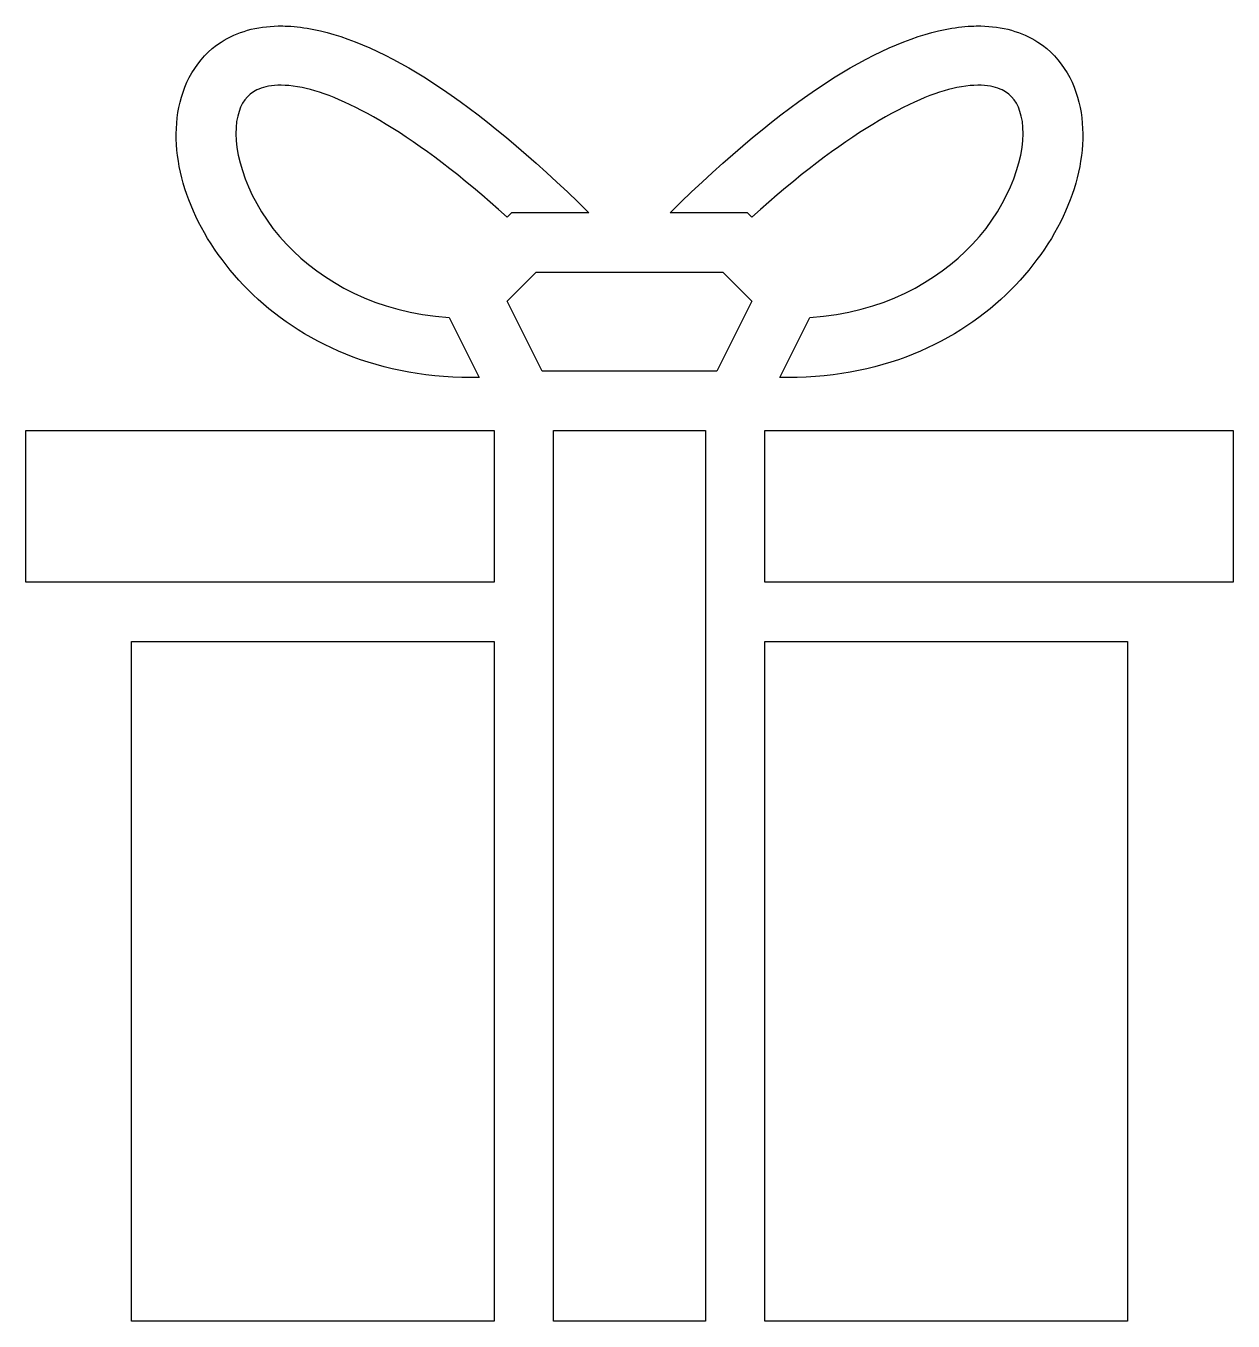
# Model space of a CAD drawing. Header units: centimetres. Extents: x -7.7 to 7.7, y -9.1 to 7.5.
import ezdxf

# ---------------------------------------------------------------- set-up
doc = ezdxf.new("R2010")
doc.units = ezdxf.units.CM
doc.header["$MEASUREMENT"] = 0
doc.layers.add('Layer 1', color=7, linetype='Continuous')

msp = doc.modelspace()

# ---------------------------------------------------------------- linework, layer by layer
at = {"layer": 'Layer 1'}
for points, knots in [([(-4.49013, 7.48987), (-4.76633, 7.48494), (-5.01512, 7.41667), (-5.22174, 7.28283), (-5.22174, 7.28283), (-5.53652, 7.07874), (-5.71785, 6.73869), (-5.77258, 6.38297), (-5.77258, 6.38297), (-5.88201, 5.67143), (-5.57241, 4.84995), (-4.93504, 4.17716), (-4.93504, 4.17716), (-4.29776, 3.50445), (-3.30416, 2.99393), (-2.02406, 2.99393), (-2.02406, 2.99393), (-2.02406, 2.99393), (-1.92126, 2.99393), (-1.92126, 2.99393), (-1.92126, 2.99393), (-1.92126, 2.99393), (-2.30575, 3.76282), (-2.30575, 3.76282), (-2.30575, 3.76282), (-3.24163, 3.82835), (-3.92753, 4.21726), (-4.38408, 4.69916), (-4.38408, 4.69916), (-4.88525, 5.22816), (-5.08166, 5.88256), (-5.02242, 6.26739), (-5.02242, 6.26739), (-4.99282, 6.45984), (-4.92113, 6.57311), (-4.80897, 6.64581), (-4.80897, 6.64581), (-4.6968, 6.71851), (-4.50903, 6.76704), (-4.18674, 6.70172), (-4.18674, 6.70172), (-3.63527, 6.58997), (-2.7432, 6.11356), (-1.56368, 5.04519), (-1.56368, 5.04519), (-1.56368, 5.04519), (-1.50666, 5.10232), (-1.50666, 5.10232), (-1.50666, 5.10232), (-1.50666, 5.10232), (-0.51959, 5.10232), (-0.51959, 5.10232), (-0.51959, 5.10232), (-2.00854, 6.56977), (-3.14307, 7.26461), (-4.03598, 7.44559), (-4.03598, 7.44559), (-4.15047, 7.46878), (-4.26213, 7.48299), (-4.37016, 7.48801), (-4.37016, 7.48801), (-4.41064, 7.48991), (-4.4507, 7.49054), (-4.49013, 7.48982), (-4.49013, 7.48982), (-4.49013, 7.48982), (-4.49013, 7.48987), (-4.49013, 7.48987)], [0, 0, 0, 0, 0.05555556, 0.05555556, 0.05555556, 0.05555556, 0.11111111, 0.11111111, 0.11111111, 0.11111111, 0.16666667, 0.16666667, 0.16666667, 0.16666667, 0.22222222, 0.22222222, 0.22222222, 0.22222222, 0.27777778, 0.27777778, 0.27777778, 0.27777778, 0.33333333, 0.33333333, 0.33333333, 0.33333333, 0.38888889, 0.38888889, 0.38888889, 0.38888889, 0.44444444, 0.44444444, 0.44444444, 0.44444444, 0.5, 0.5, 0.5, 0.5, 0.55555556, 0.55555556, 0.55555556, 0.55555556, 0.61111111, 0.61111111, 0.61111111, 0.61111111, 0.66666667, 0.66666667, 0.66666667, 0.66666667, 0.72222222, 0.72222222, 0.72222222, 0.72222222, 0.77777778, 0.77777778, 0.77777778, 0.77777778, 0.83333333, 0.83333333, 0.83333333, 0.83333333, 0.88888889, 0.88888889, 0.88888889, 0.88888889, 1, 1, 1, 1]), ([(4.49013, 7.48987), (4.4507, 7.49054), (4.41064, 7.48987), (4.37016, 7.48801), (4.37016, 7.48801), (4.26213, 7.48295), (4.15046, 7.46882), (4.03602, 7.44559), (4.03602, 7.44559), (3.14307, 7.26461), (2.0085, 6.56976), (0.51963, 5.10232), (0.51963, 5.10232), (0.51963, 5.10232), (1.50662, 5.10232), (1.50662, 5.10232), (1.50662, 5.10232), (1.50662, 5.10232), (1.56363, 5.04522), (1.56363, 5.04522), (1.56363, 5.04522), (2.74315, 6.11359), (3.63522, 6.58996), (4.18669, 6.70175), (4.18669, 6.70175), (4.50898, 6.76711), (4.69675, 6.71853), (4.80892, 6.64584), (4.80892, 6.64584), (4.92109, 6.5731), (4.99277, 6.45988), (5.02237, 6.26747), (5.02237, 6.26747), (5.08162, 5.88265), (4.8852, 5.22824), (4.38403, 4.69924), (4.38403, 4.69924), (3.92748, 4.21726), (3.24157, 3.82839), (2.3057, 3.76286), (2.3057, 3.76286), (2.3057, 3.76286), (1.92126, 2.99393), (1.92126, 2.99393), (1.92126, 2.99393), (1.92126, 2.99393), (2.02406, 2.99393), (2.02406, 2.99393), (2.02406, 2.99393), (3.30415, 2.99393), (4.29776, 3.50442), (4.93504, 4.17716), (4.93504, 4.17716), (5.57241, 4.84995), (5.88201, 5.67142), (5.77258, 6.38297), (5.77258, 6.38297), (5.71785, 6.7387), (5.53652, 7.07874), (5.22174, 7.28283), (5.22174, 7.28283), (5.01512, 7.41667), (4.76633, 7.48494), (4.49013, 7.48987)], [0, 0, 0, 0, 0.05882353, 0.05882353, 0.05882353, 0.05882353, 0.11764706, 0.11764706, 0.11764706, 0.11764706, 0.17647059, 0.17647059, 0.17647059, 0.17647059, 0.23529412, 0.23529412, 0.23529412, 0.23529412, 0.29411765, 0.29411765, 0.29411765, 0.29411765, 0.35294118, 0.35294118, 0.35294118, 0.35294118, 0.41176471, 0.41176471, 0.41176471, 0.41176471, 0.47058824, 0.47058824, 0.47058824, 0.47058824, 0.52941176, 0.52941176, 0.52941176, 0.52941176, 0.58823529, 0.58823529, 0.58823529, 0.58823529, 0.64705882, 0.64705882, 0.64705882, 0.64705882, 0.70588235, 0.70588235, 0.70588235, 0.70588235, 0.76470588, 0.76470588, 0.76470588, 0.76470588, 0.82352941, 0.82352941, 0.82352941, 0.82352941, 0.88235294, 0.88235294, 0.88235294, 0.88235294, 1, 1, 1, 1]), ([(-1.19209, 4.3433), (-1.19209, 4.3433), (-1.56232, 3.97319), (-1.56232, 3.97319), (-1.56232, 3.97319), (-1.56232, 3.97319), (-1.11475, 3.07826), (-1.11475, 3.07826), (-1.11475, 3.07826), (-1.11475, 3.07826), (1.11488, 3.07826), (1.11488, 3.07826), (1.11488, 3.07826), (1.11488, 3.07826), (1.56228, 3.97319), (1.56228, 3.97319), (1.56228, 3.97319), (1.56228, 3.97319), (1.19217, 4.3433), (1.19217, 4.3433), (1.19217, 4.3433), (1.19217, 4.3433), (-1.192, 4.3433), (-1.192, 4.3433), (-1.192, 4.3433), (-1.192, 4.3433), (-1.19209, 4.3433), (-1.19209, 4.3433)], [0, 0, 0, 0, 0.125, 0.125, 0.125, 0.125, 0.25, 0.25, 0.25, 0.25, 0.375, 0.375, 0.375, 0.375, 0.5, 0.5, 0.5, 0.5, 0.625, 0.625, 0.625, 0.625, 0.75, 0.75, 0.75, 0.75, 1, 1, 1, 1]), ([(-7.71674, 2.31924), (-7.71674, 2.31924), (-7.71674, 0.37951), (-7.71674, 0.37951), (-7.71674, 0.37951), (-7.71674, 0.37951), (-1.72889, 0.37951), (-1.72889, 0.37951), (-1.72889, 0.37951), (-1.72889, 0.37951), (-1.72889, 2.31924), (-1.72889, 2.31924), (-1.72889, 2.31924), (-1.72889, 2.31924), (-7.71674, 2.31924), (-7.71674, 2.31924)], [0, 0, 0, 0, 0.2, 0.2, 0.2, 0.2, 0.4, 0.4, 0.4, 0.4, 0.6, 0.6, 0.6, 0.6, 1, 1, 1, 1]), ([(-0.96986, 2.31924), (-0.96986, 2.31924), (-0.96986, -9.06611), (-0.96986, -9.06611), (-0.96986, -9.06611), (-0.96986, -9.06611), (0.96986, -9.06611), (0.96986, -9.06611), (0.96986, -9.06611), (0.96986, -9.06611), (0.96986, 2.31924), (0.96986, 2.31924), (0.96986, 2.31924), (0.96986, 2.31924), (-0.96986, 2.31924), (-0.96986, 2.31924)], [0, 0, 0, 0, 0.2, 0.2, 0.2, 0.2, 0.4, 0.4, 0.4, 0.4, 0.6, 0.6, 0.6, 0.6, 1, 1, 1, 1]), ([(1.72889, 2.31924), (1.72889, 2.31924), (1.72889, 0.37951), (1.72889, 0.37951), (1.72889, 0.37951), (1.72889, 0.37951), (7.71674, 0.37951), (7.71674, 0.37951), (7.71674, 0.37951), (7.71674, 0.37951), (7.71674, 2.31924), (7.71674, 2.31924), (7.71674, 2.31924), (7.71674, 2.31924), (1.72889, 2.31924), (1.72889, 2.31924)], [0, 0, 0, 0, 0.2, 0.2, 0.2, 0.2, 0.4, 0.4, 0.4, 0.4, 0.6, 0.6, 0.6, 0.6, 1, 1, 1, 1]), ([(-6.36736, -0.37951), (-6.36736, -0.37951), (-6.36736, -9.06611), (-6.36736, -9.06611), (-6.36736, -9.06611), (-6.36736, -9.06611), (-1.72889, -9.06611), (-1.72889, -9.06611), (-1.72889, -9.06611), (-1.72889, -9.06611), (-1.72889, -0.37951), (-1.72889, -0.37951), (-1.72889, -0.37951), (-1.72889, -0.37951), (-6.36736, -0.37951), (-6.36736, -0.37951)], [0, 0, 0, 0, 0.2, 0.2, 0.2, 0.2, 0.4, 0.4, 0.4, 0.4, 0.6, 0.6, 0.6, 0.6, 1, 1, 1, 1]), ([(1.72889, -0.37951), (1.72889, -0.37951), (1.72889, -9.06611), (1.72889, -9.06611), (1.72889, -9.06611), (1.72889, -9.06611), (6.36736, -9.06611), (6.36736, -9.06611), (6.36736, -9.06611), (6.36736, -9.06611), (6.36736, -0.37951), (6.36736, -0.37951), (6.36736, -0.37951), (6.36736, -0.37951), (1.72889, -0.37951), (1.72889, -0.37951)], [0, 0, 0, 0, 0.2, 0.2, 0.2, 0.2, 0.4, 0.4, 0.4, 0.4, 0.6, 0.6, 0.6, 0.6, 1, 1, 1, 1])]:
    msp.add_open_spline(points, degree=3, knots=knots, dxfattribs=at)

doc.saveas('drawing.dxf')
